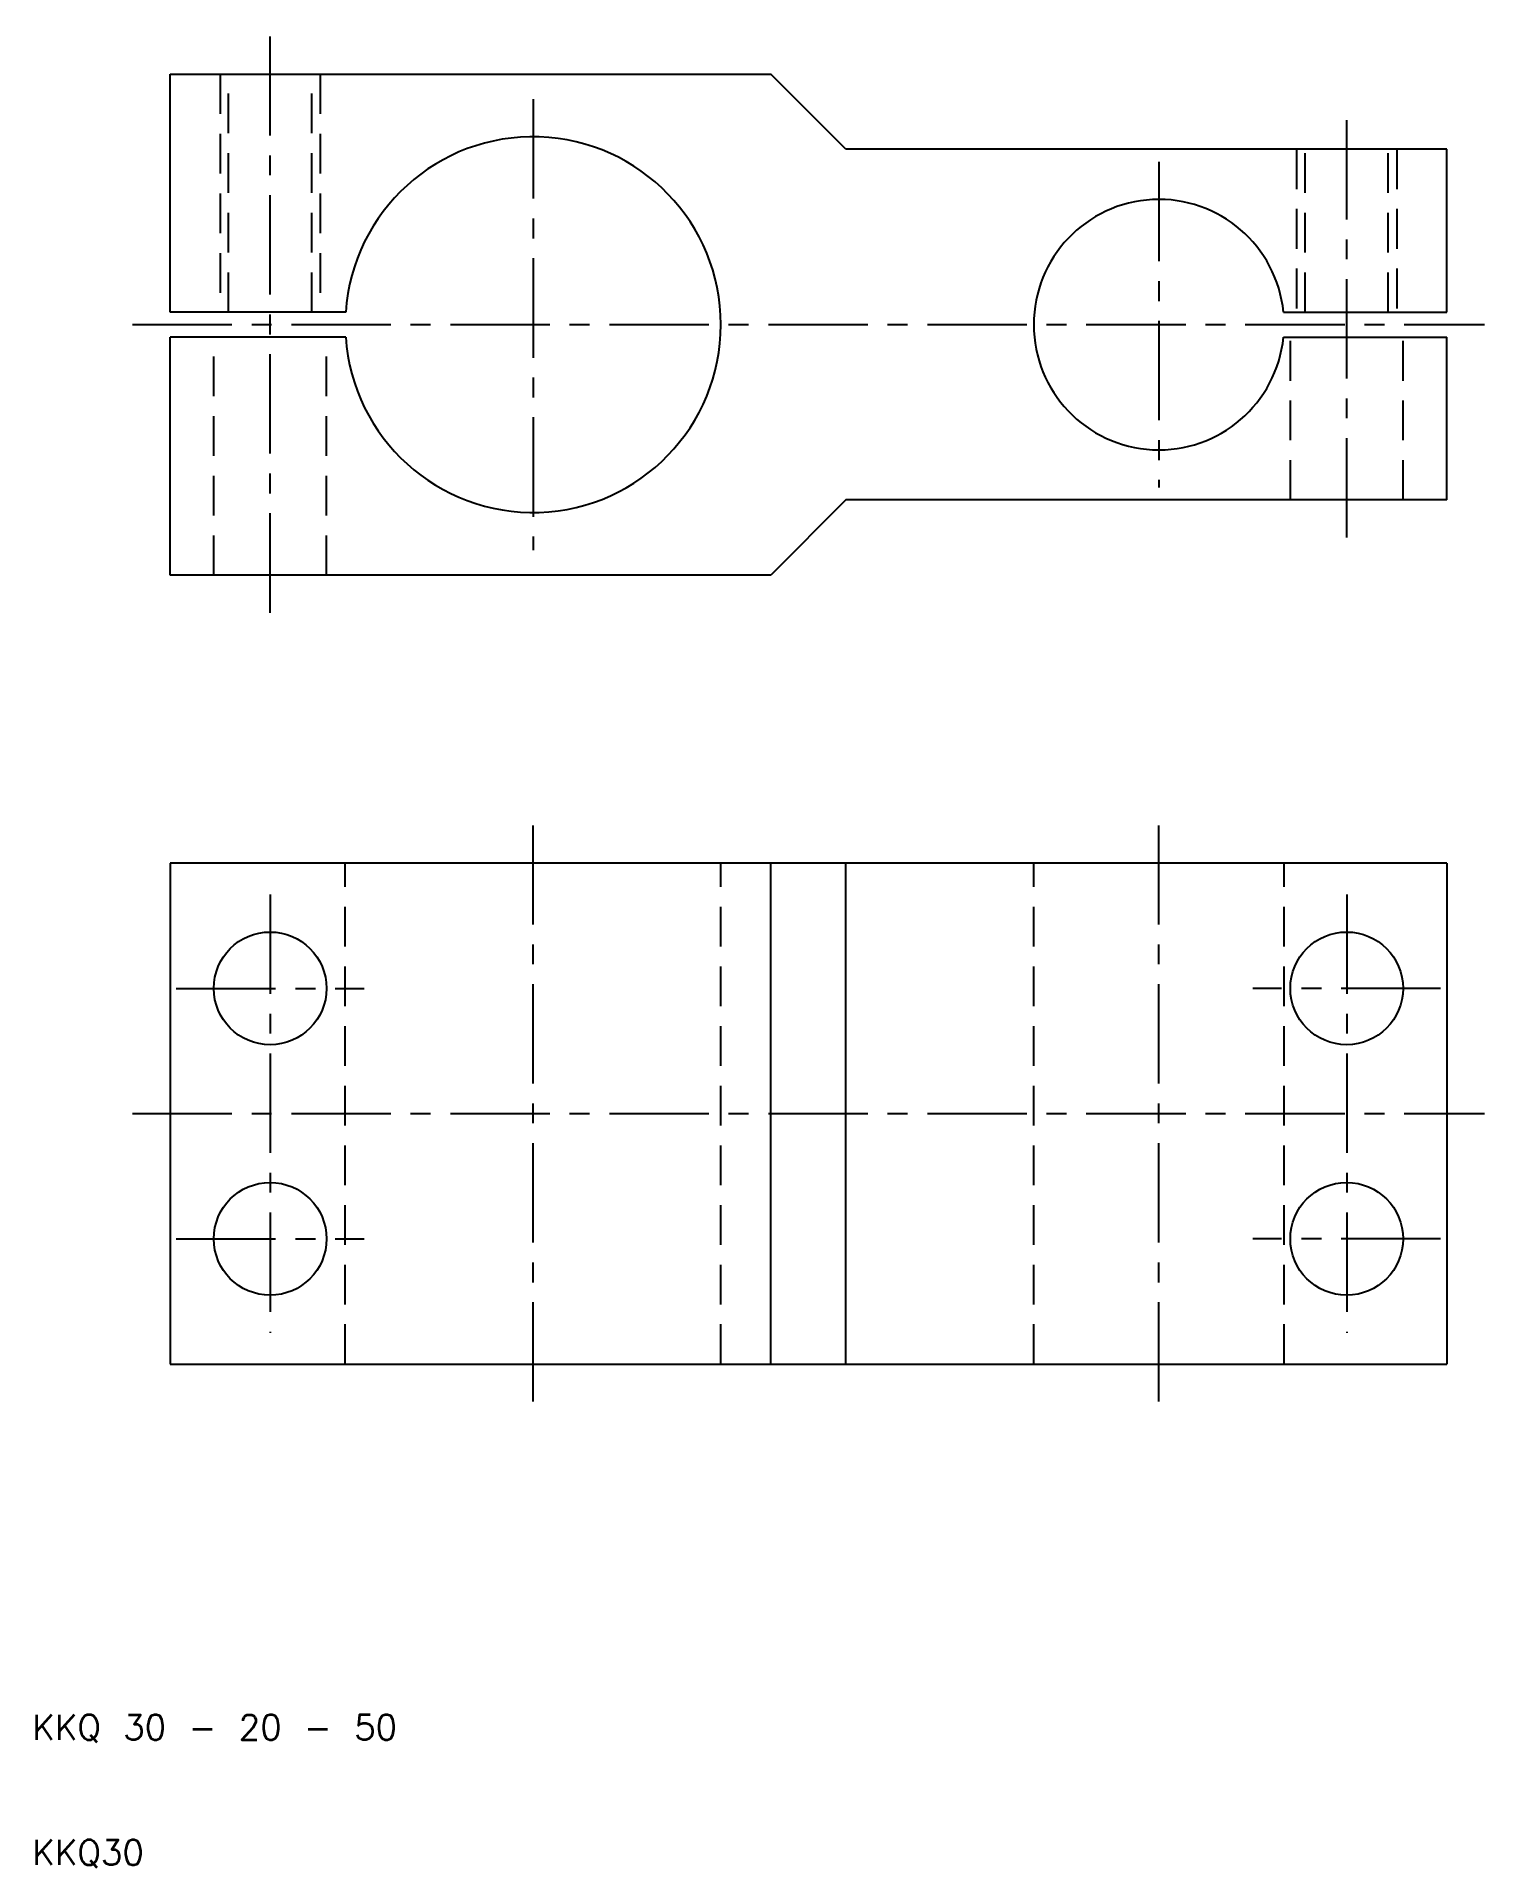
# Model space of a CAD drawing. Extents: x 10 to 126, y 10 to 156.
import ezdxf

# ---------------------------------------------------------------- set-up
doc = ezdxf.new("R2010")
doc.units = 0
doc.header["$LTSCALE"] = 0.25
doc.linetypes.add('CENTER', pattern=[50.8, 31.75, -6.35, 6.35, -6.35])
doc.linetypes.add('DASHED', pattern=[19.05, 12.7, -6.35])
doc.layers.get('0').update_dxf_attribs({"linetype": 'CONTINUOUS'})
doc.layers.add('CENTER', color=1, linetype='CENTER')
doc.styles.get("Standard").update_dxf_attribs({"font": 'txt.shx', "bigfont": 'extfont.shx'})

msp = doc.modelspace()

# ---------------------------------------------------------------- linework, layer by layer
for p, q in [((21, 134), (21, 153)), ((21, 153), (69, 153)), ((75, 147), (69, 153)), ((123, 147), (75, 147)), ((123, 134), (123, 147)), ((35.0334, 134), (21, 134)), ((109.9499, 134), (123, 134)), ((21, 113), (21, 132)), ((35.0334, 132), (21, 132)), ((109.9499, 132), (123, 132)), ((123, 119), (123, 132)), ((75, 119), (69, 113)), ((123, 119), (75, 119)), ((69, 113), (21, 113)), ((123, 90), (21, 90)), ((21, 90), (21, 50)), ((69, 50), (69, 90)), ((75, 50), (75, 90)), ((123, 90), (123, 50)), ((21, 50), (123, 50))]:
    msp.add_line(p, q)
at = {"color": 3, "linetype": 'DASHED'}
for p, q in [((25, 153), (25, 134)), ((25.6765, 134), (25.6765, 153)), ((32.3235, 134), (32.3235, 153)), ((33, 153), (33, 134)), ((111, 147), (111, 134)), ((111.6765, 134), (111.6765, 147)), ((118.3235, 134), (118.3235, 147)), ((119, 147), (119, 134)), ((24.5, 113), (24.5, 132)), ((33.5, 113), (33.5, 132)), ((110.5, 119), (110.5, 132)), ((119.5, 119), (119.5, 132)), ((35, 50), (35, 90)), ((65, 50), (65, 90)), ((90, 50), (90, 90)), ((110, 50), (110, 90))]:
    msp.add_line(p, q, dxfattribs=at)
for centre in [(29, 80), (115, 80), (29, 60), (115, 60)]:
    msp.add_circle(centre, 4.5)
for centre, radius, start, end in [((50, 133), 15, 183.822554, 176.177446), ((100, 133), 10, 5.73917, 354.26083)]:
    msp.add_arc(centre, radius, start, end)
at = {"layer": 'CENTER', "color": 1, "linetype": 'CENTER'}
for p, q in [((29, 110), (29, 156)), ((50, 151), (50, 115)), ((115, 116), (115, 150)), ((100, 146), (100, 120)), ((18, 133), (126, 133)), ((50, 47), (50, 93)), ((100, 47), (100, 93)), ((29, 87.5), (29, 52.5)), ((115, 87.5), (115, 52.5)), ((21.5, 80), (36.5, 80)), ((122.5, 80), (107.5, 80)), ((18, 70), (126, 70)), ((21.5, 60), (36.5, 60)), ((122.5, 60), (107.5, 60))]:
    msp.add_line(p, q, dxfattribs=at)

# ---------------------------------------------------------------- texts
for s, p in [('KKQ 30 - 20 - 50', (10, 20)), ('KKQ30', (10, 10))]:
    msp.add_text(s, height=2).set_placement(p)

doc.saveas('drawing.dxf')
